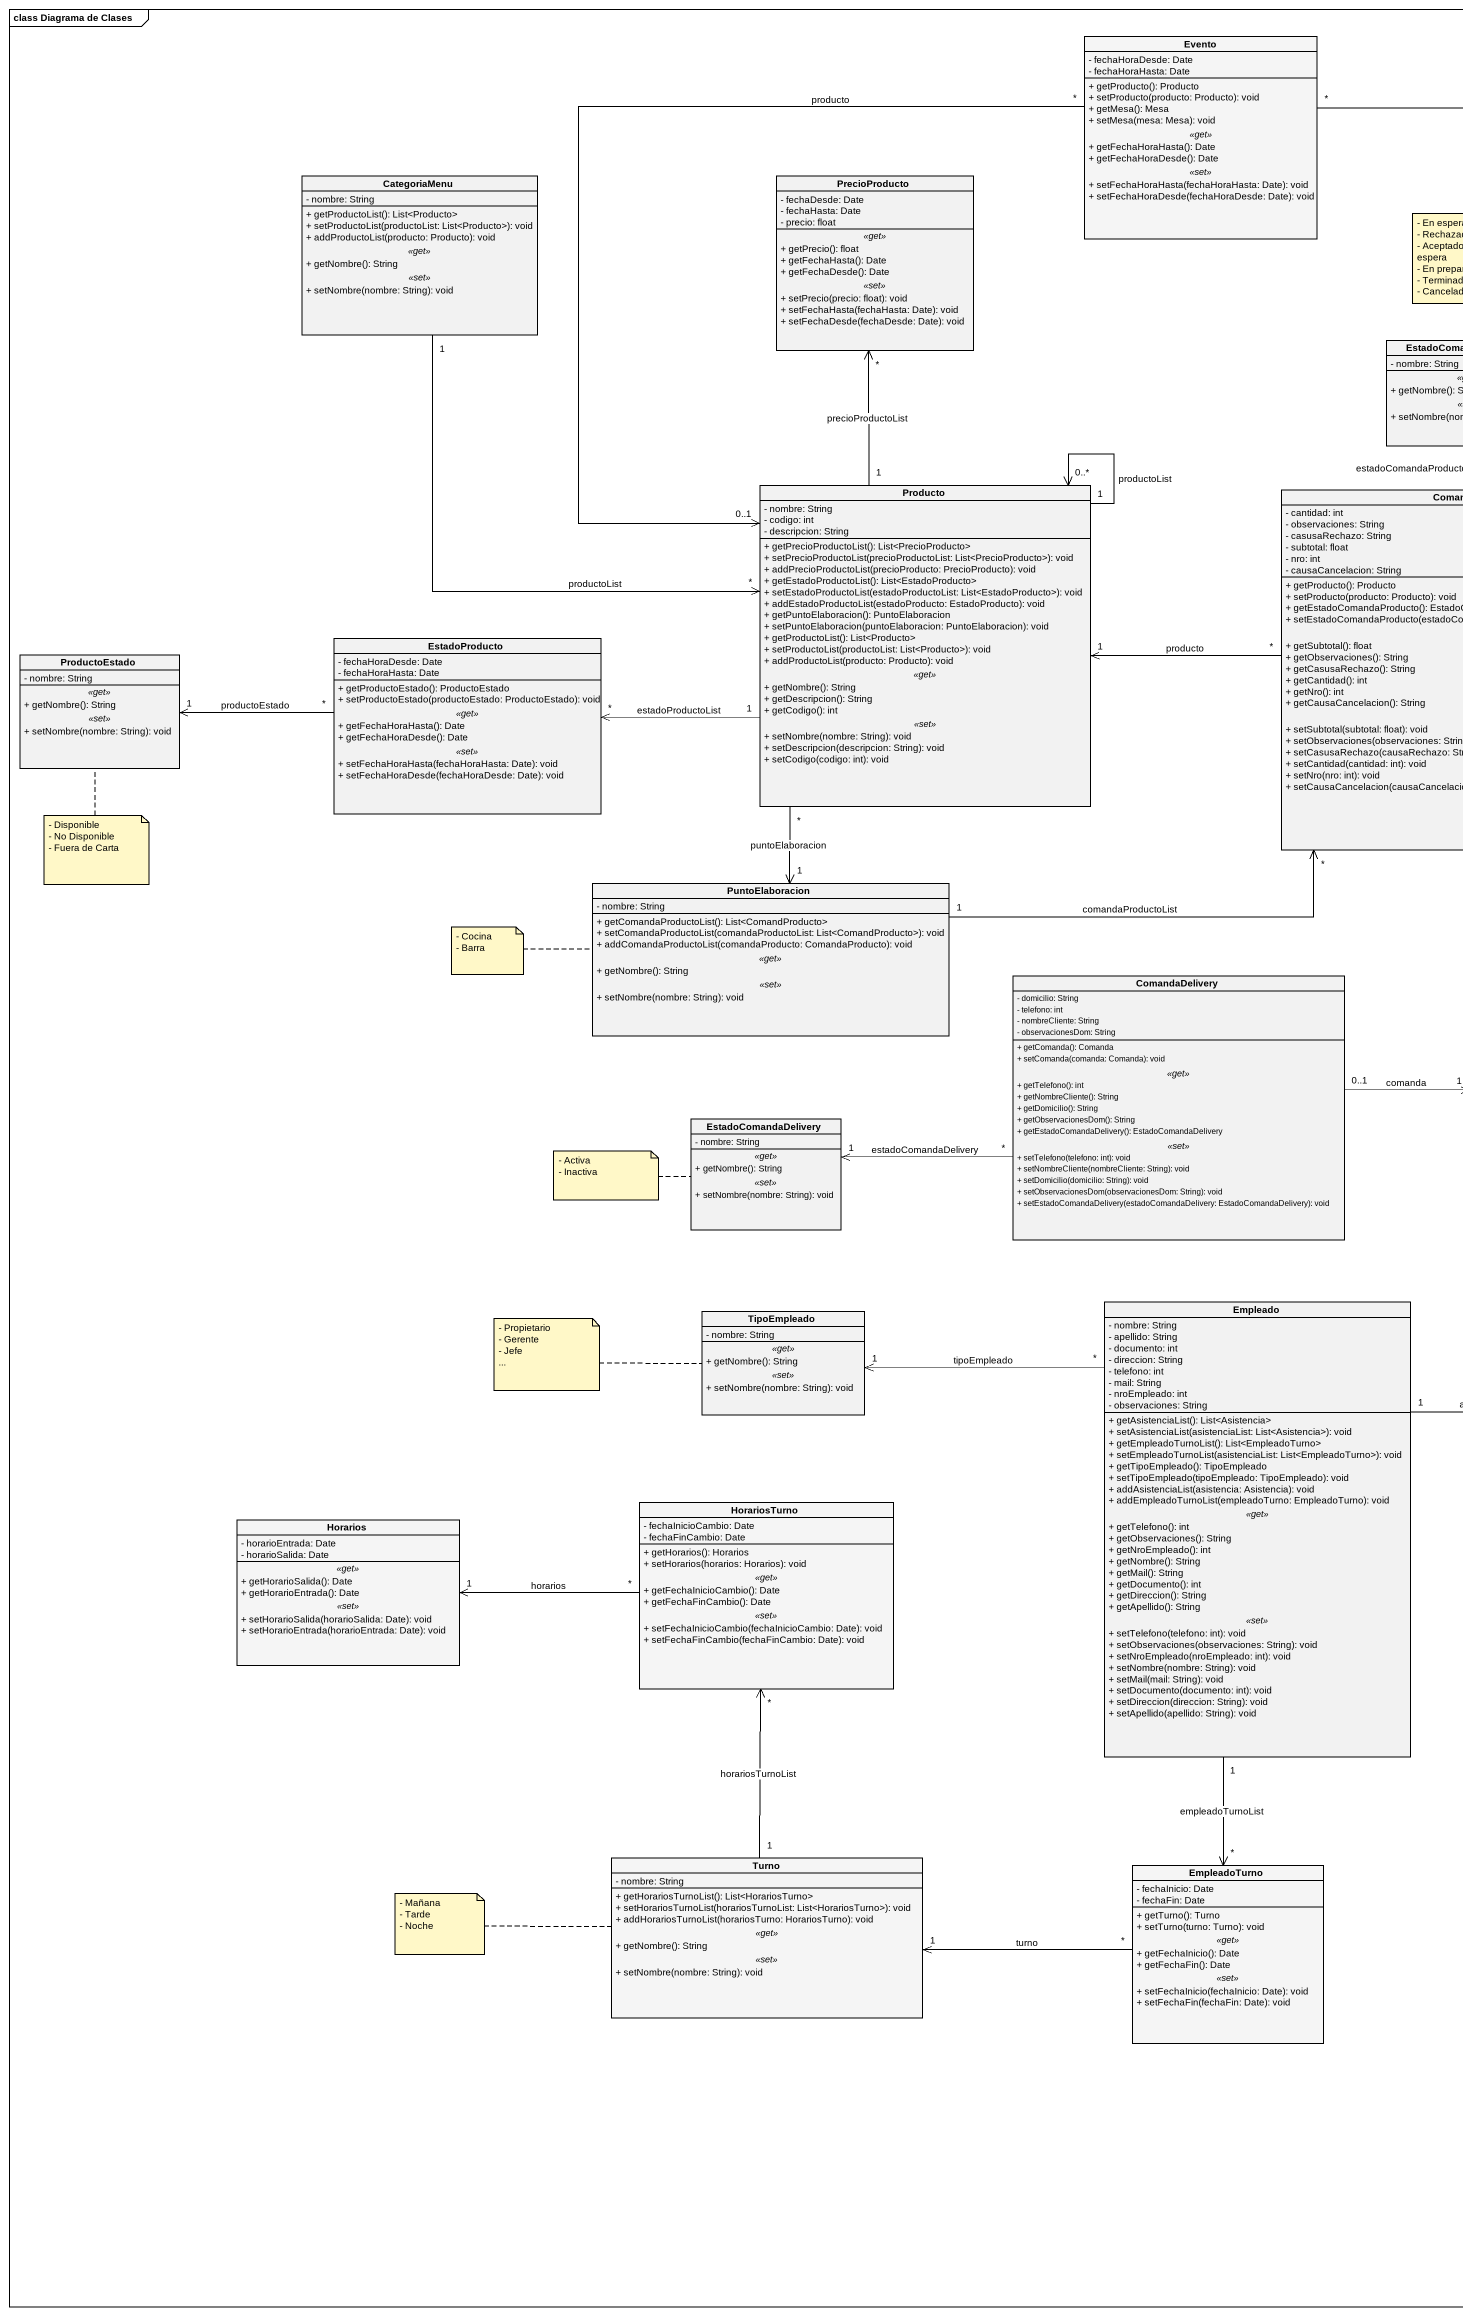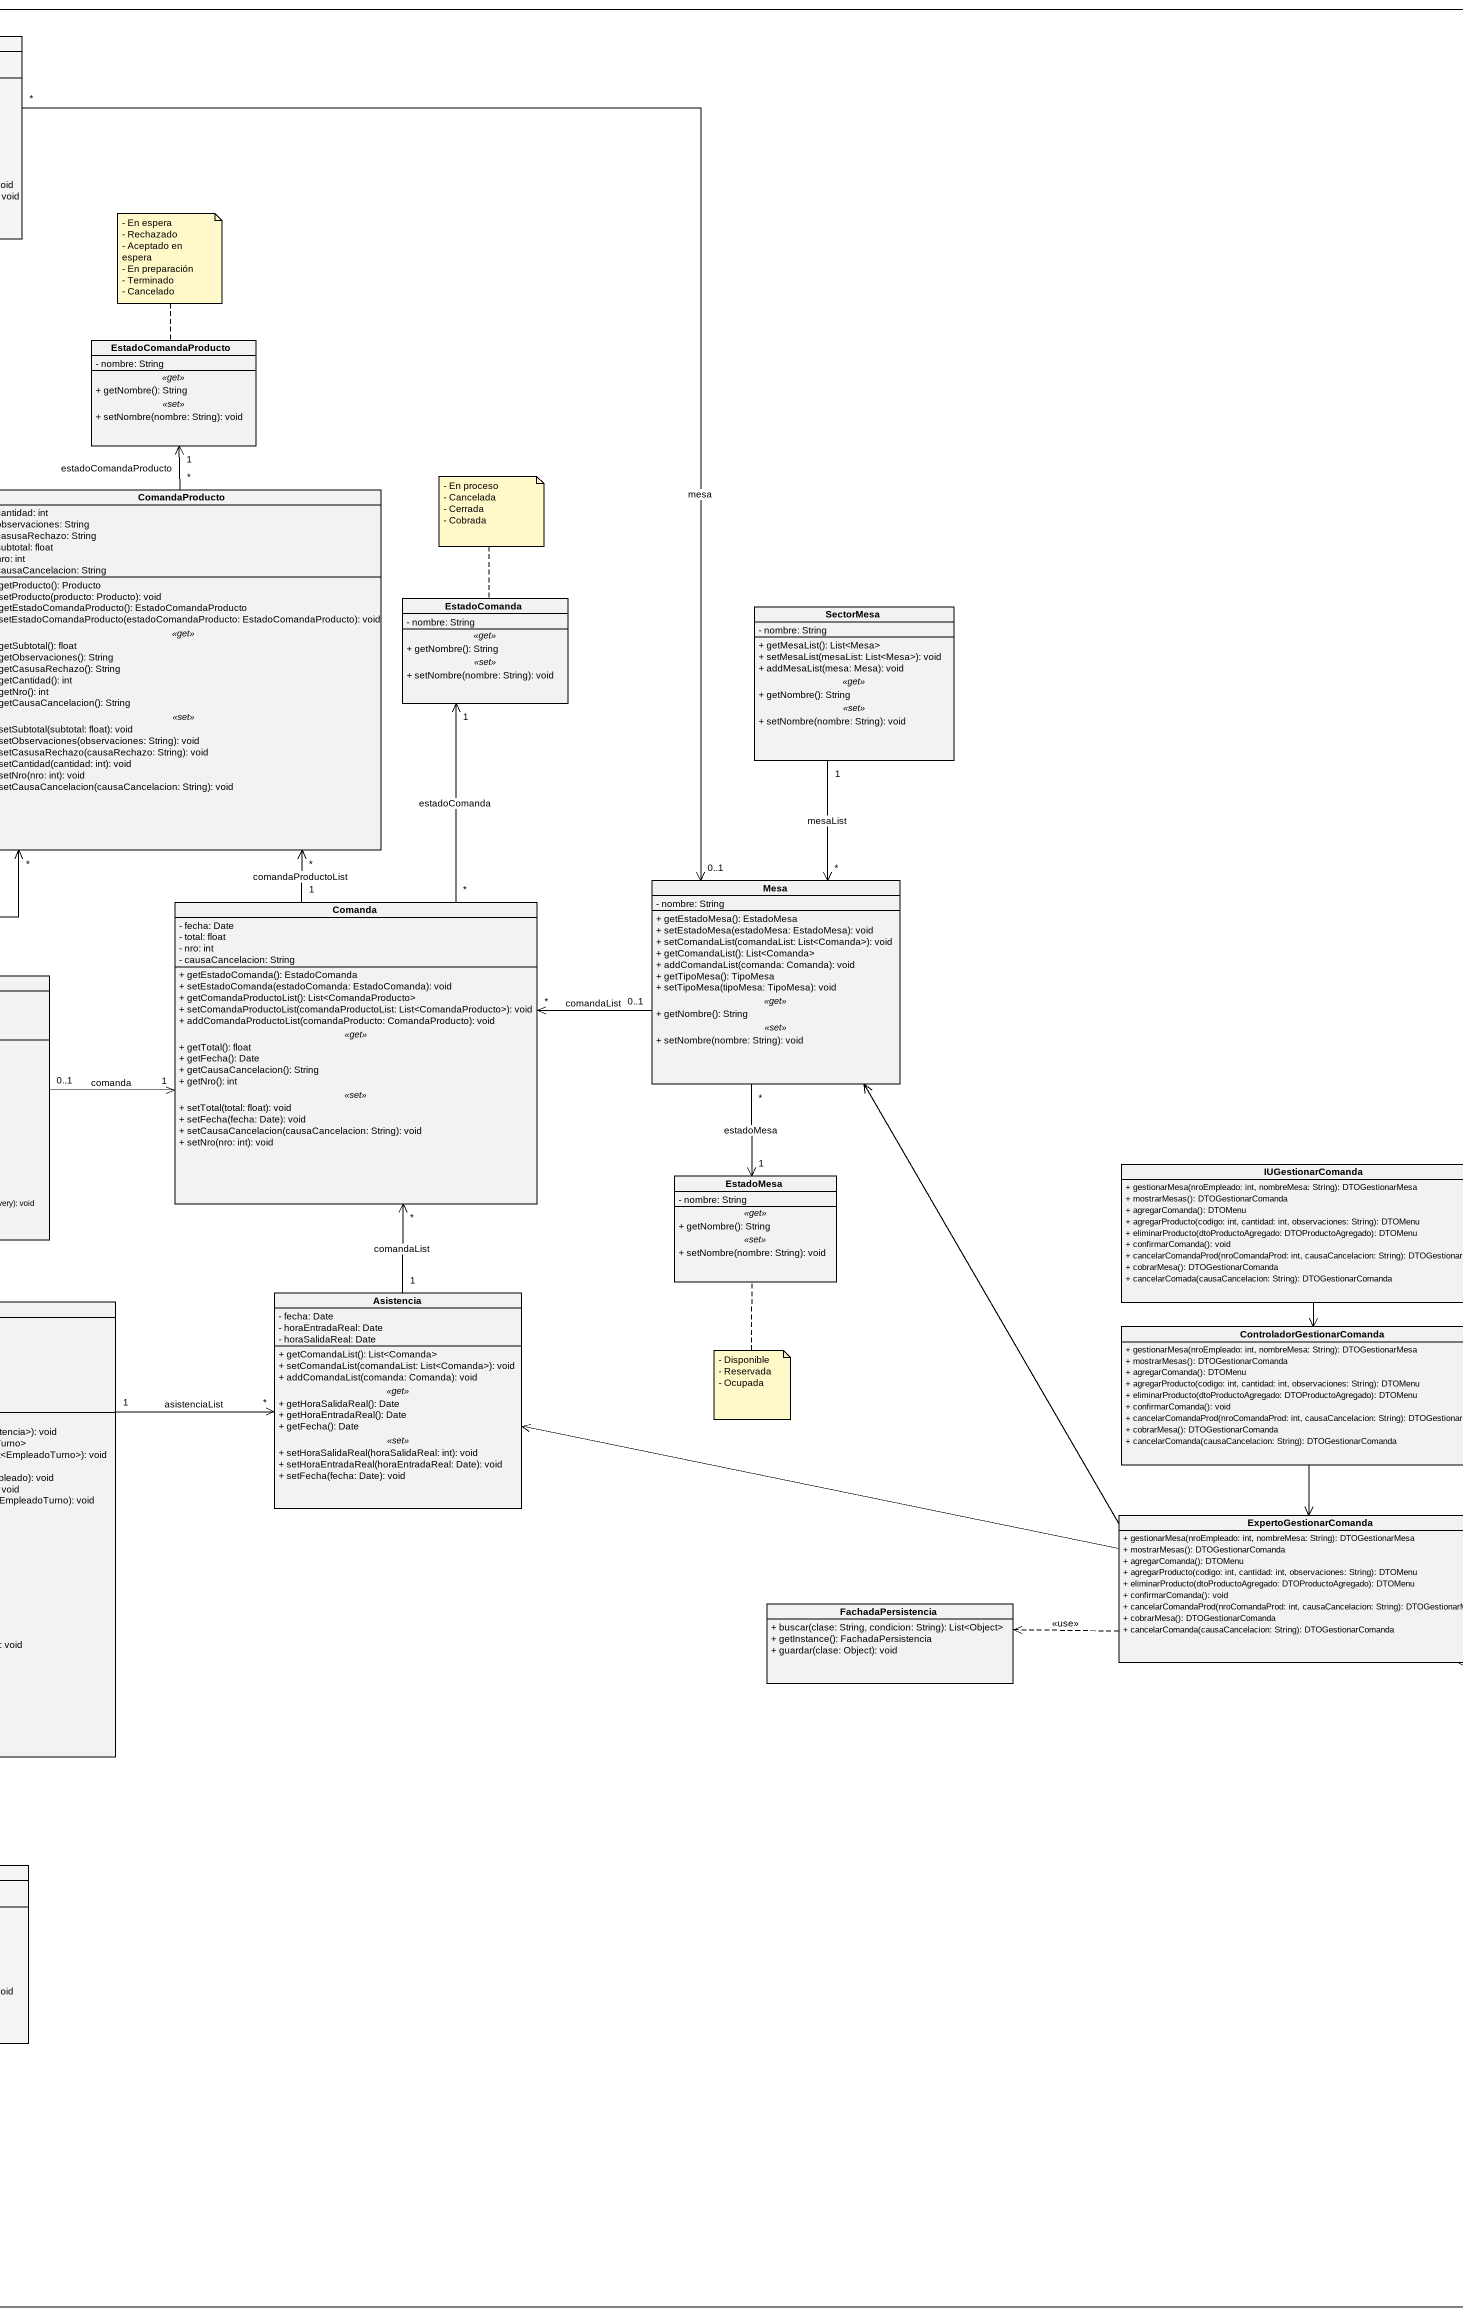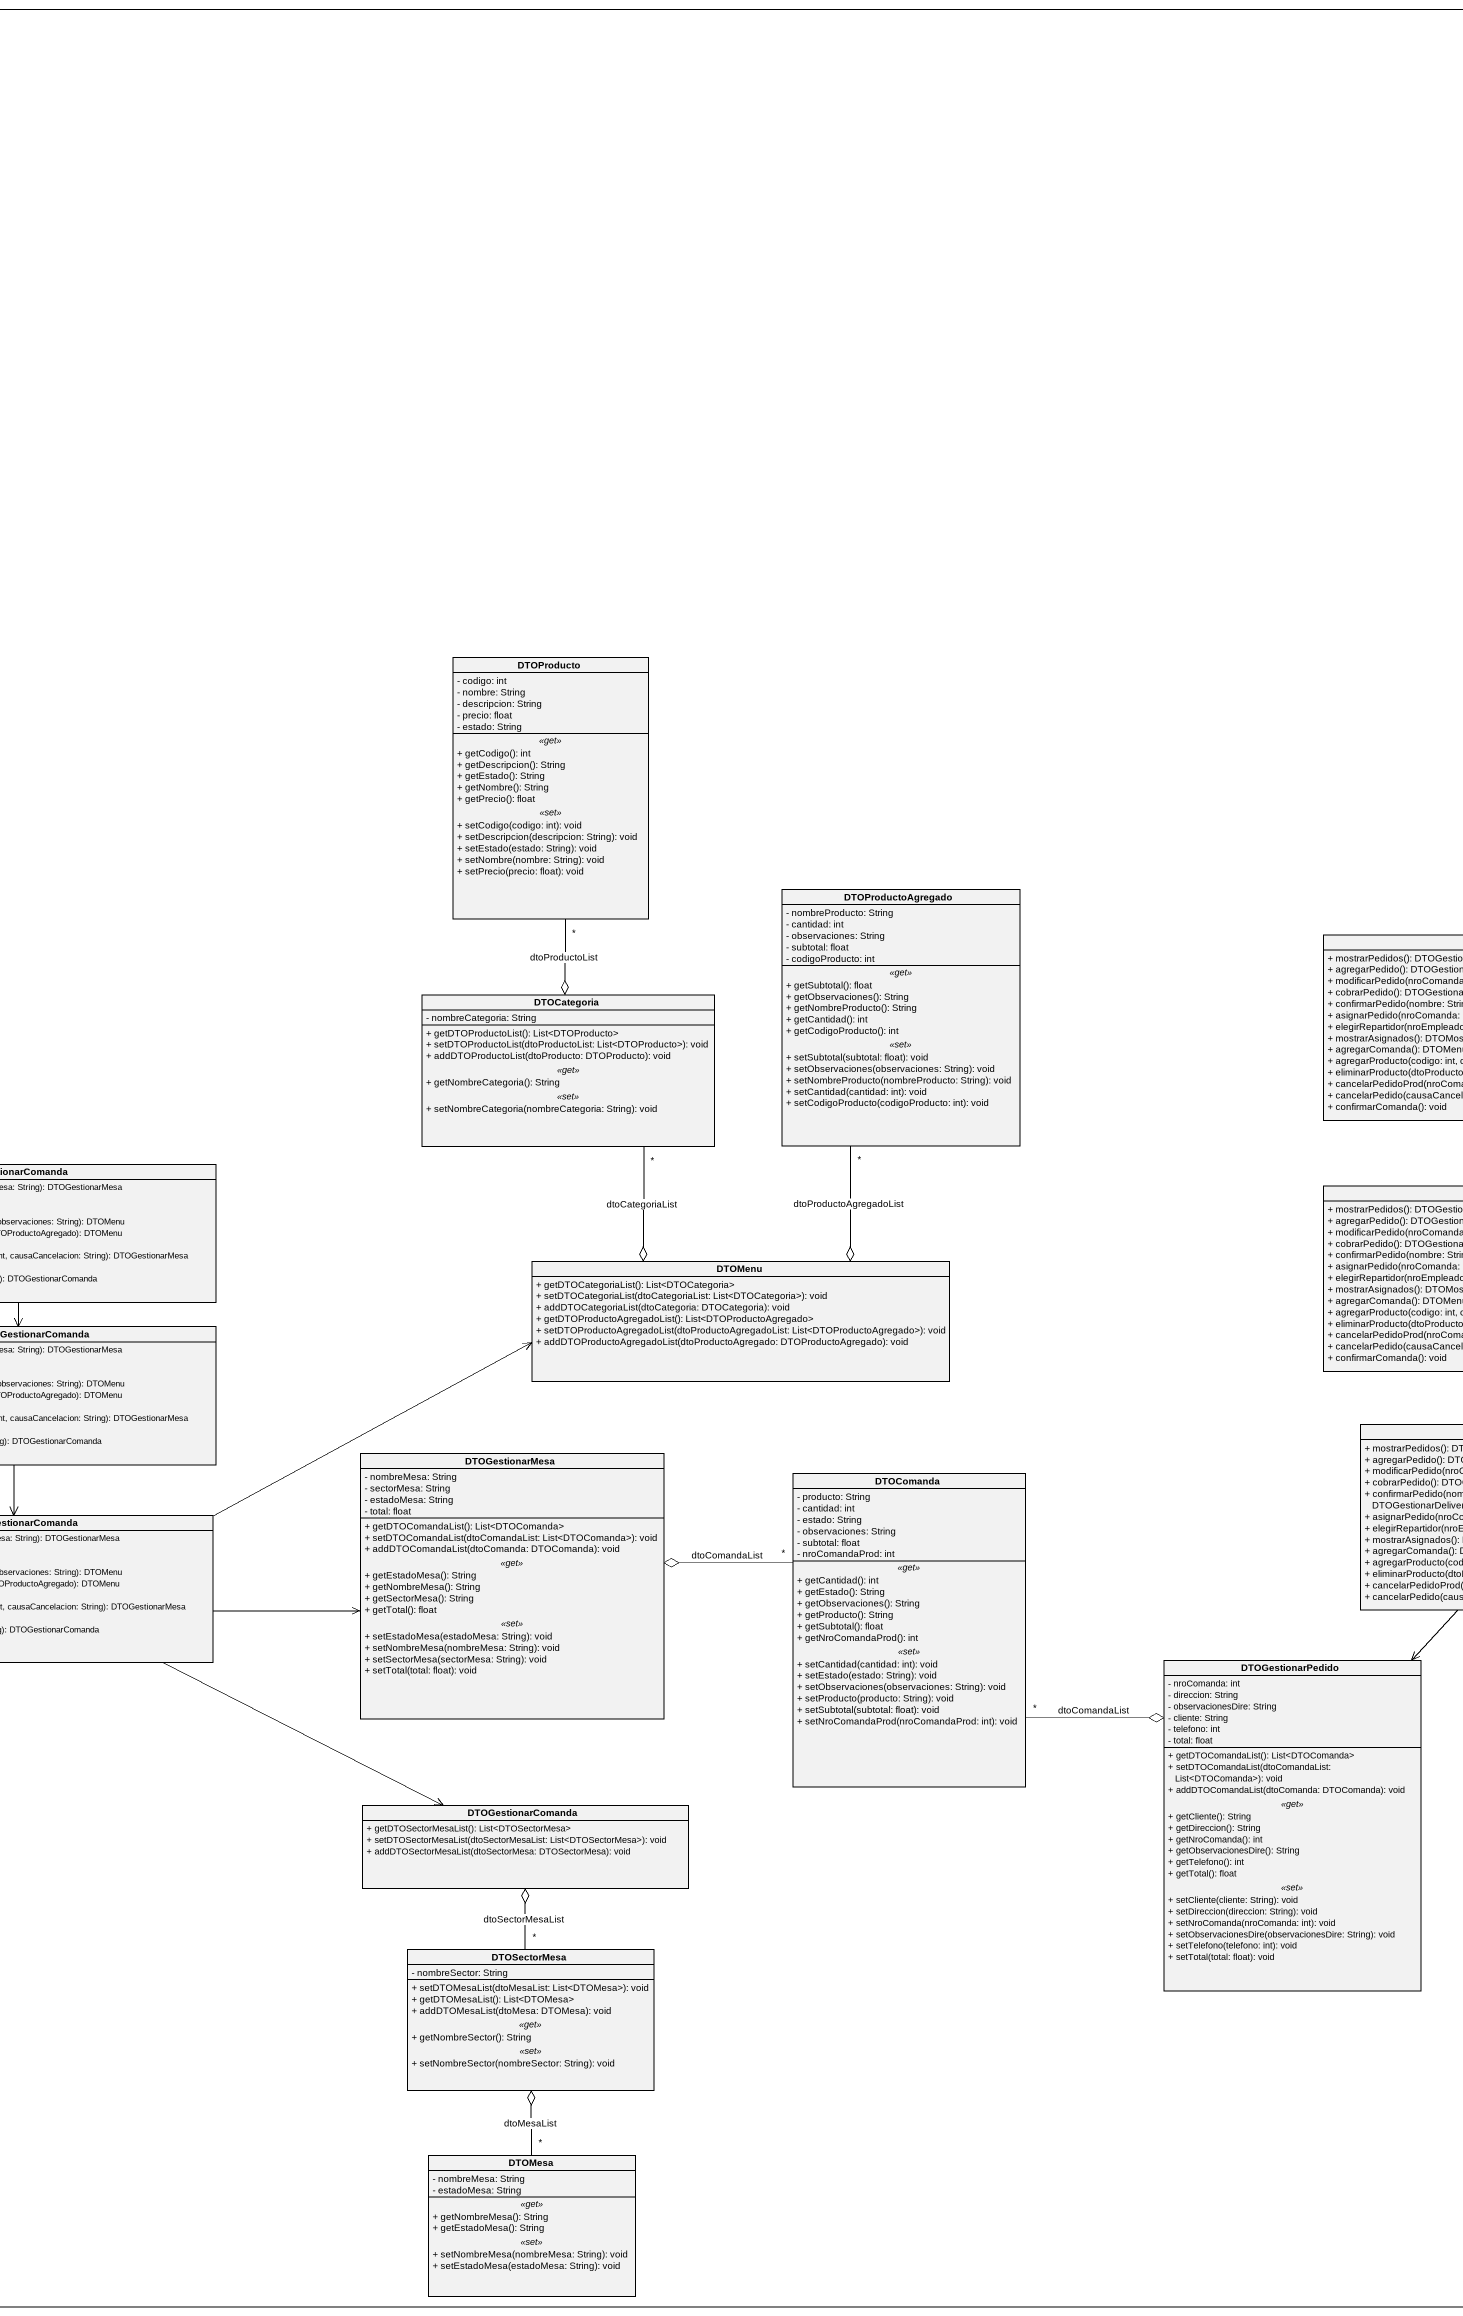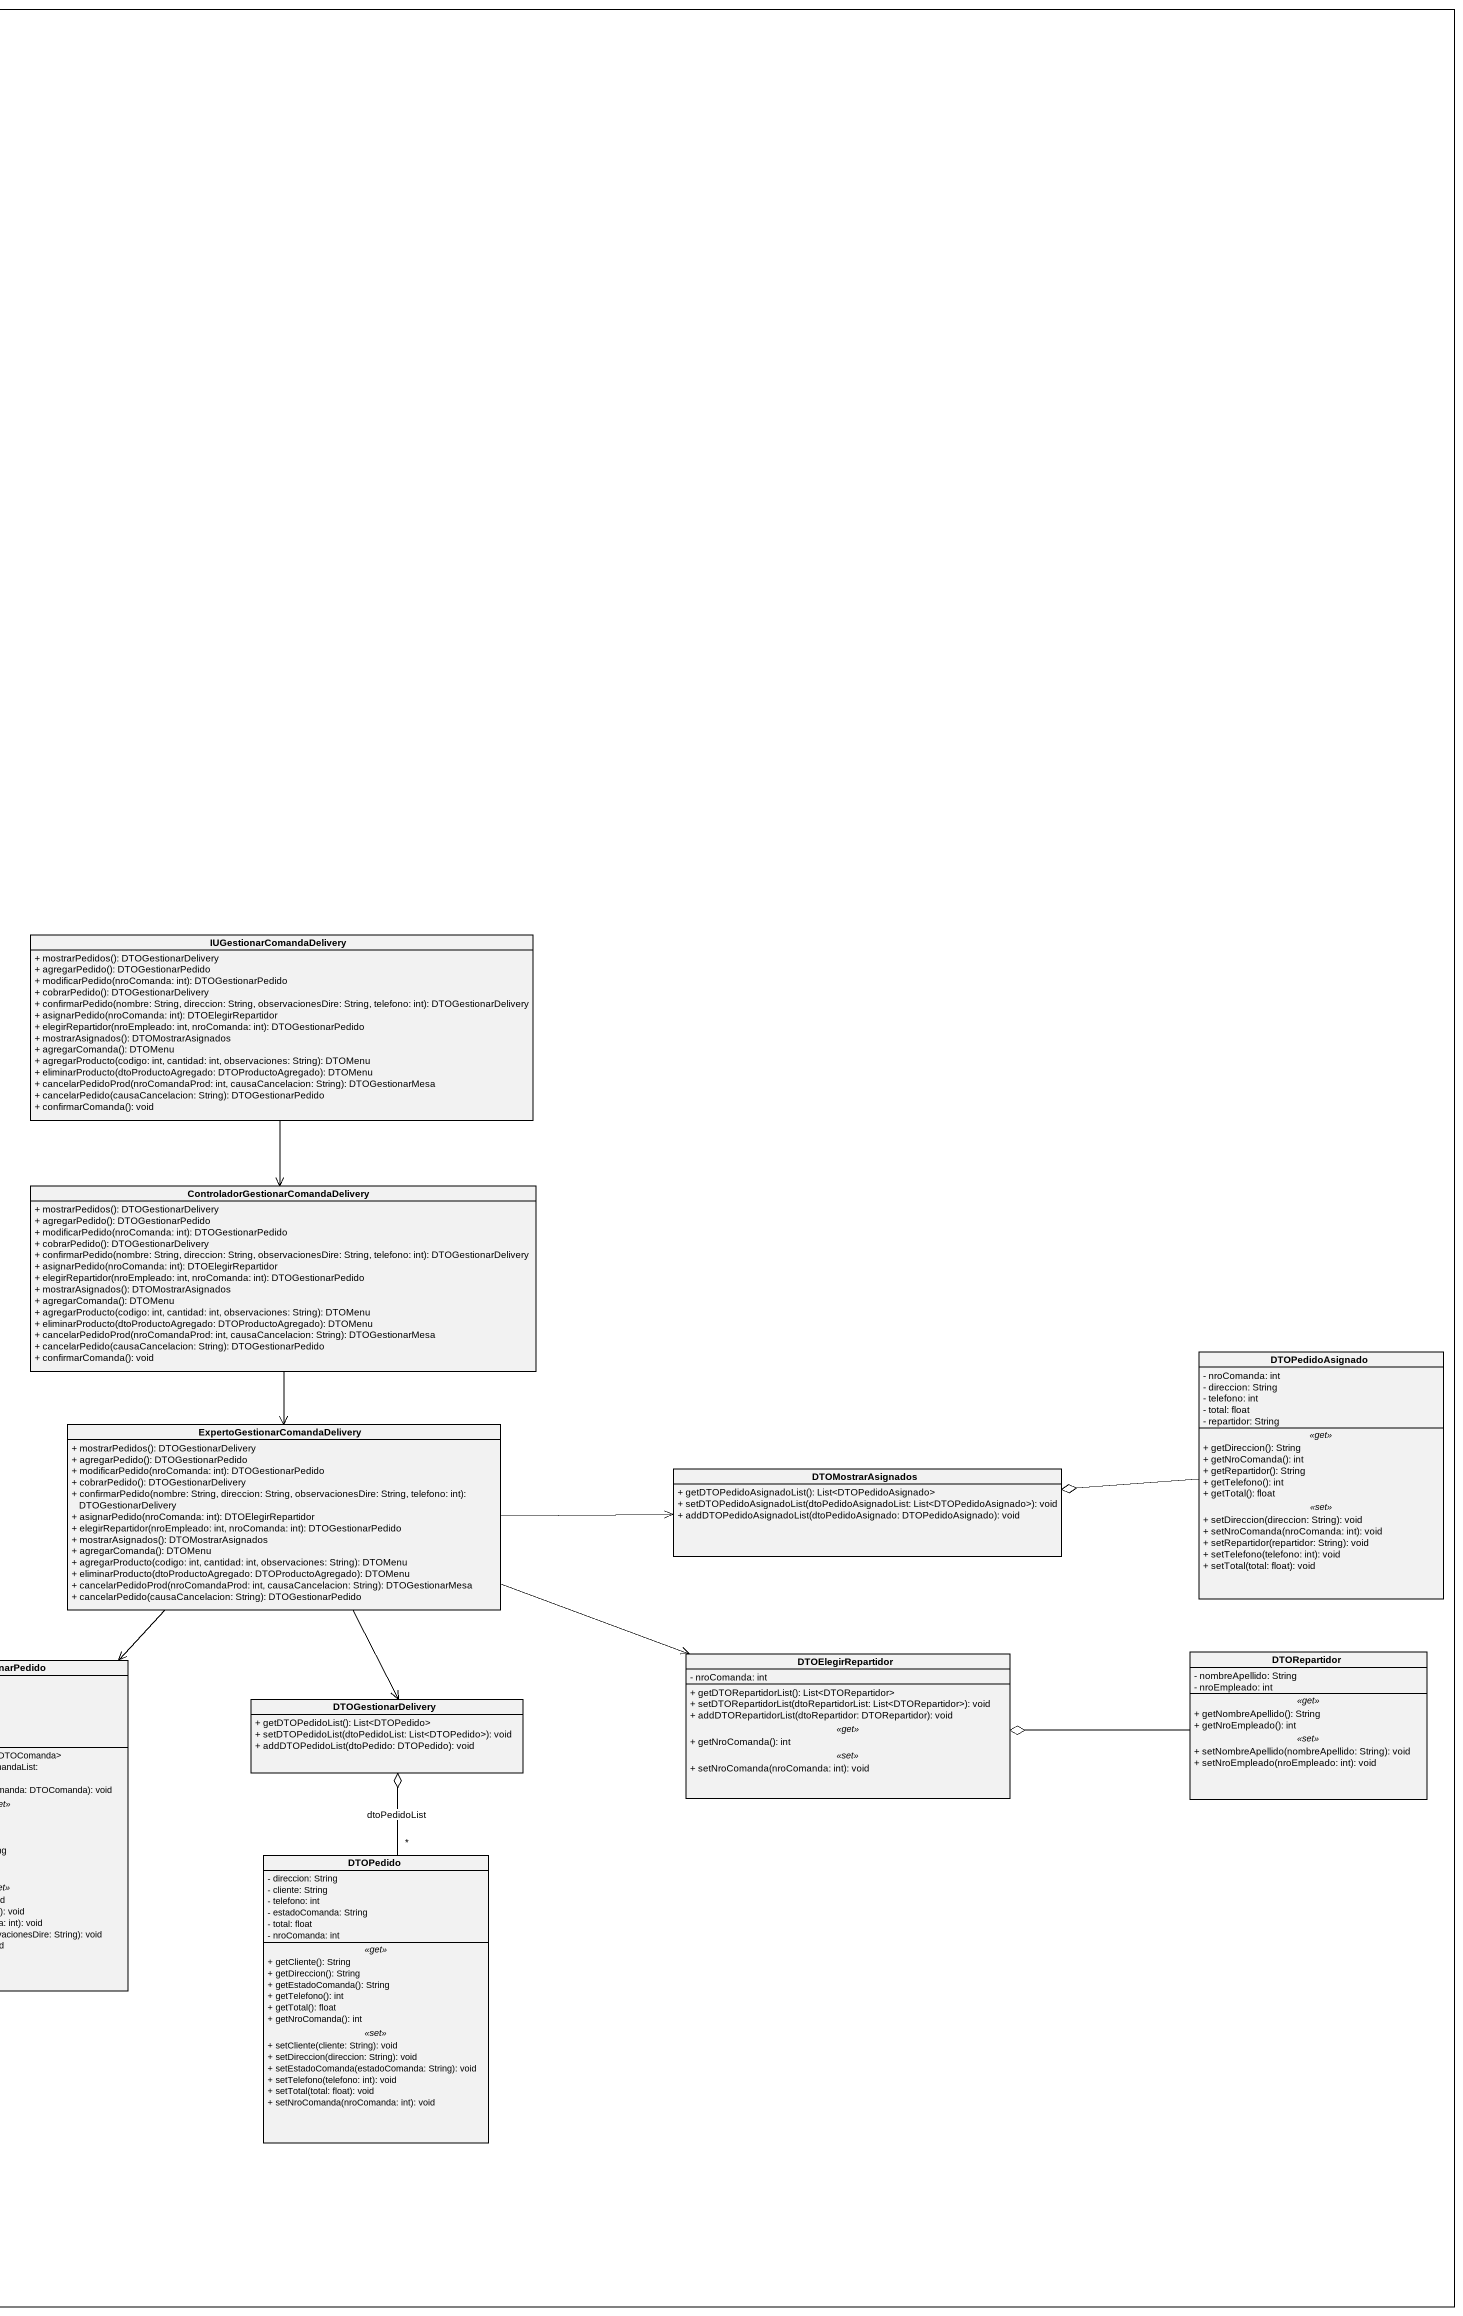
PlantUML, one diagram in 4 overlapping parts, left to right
@startuml
mainframe class Diagrama de Clases
hide circle
hide empty members
skinparam classAttributeIconSize 0
class Evento #F5F5F5 {
  - fechaHoraDesde: Date
  - fechaHoraHasta: Date
  --
  + getProducto(): Producto
  + setProducto(producto: Producto): void
  + getMesa(): Mesa
  + setMesa(mesa: Mesa): void
  .. <<get>> ..
  + getFechaHoraHasta(): Date
  + getFechaHoraDesde(): Date
  .. <<set>> ..
  + setFechaHoraHasta(fechaHoraHasta: Date): void
  + setFechaHoraDesde(fechaHoraDesde: Date): void
}
class CategoriaMenu {
  - nombre: String
  --
  + getProductoList(): List<Producto>
  + setProductoList(productoList: List<Producto>): void
  + addProductoList(producto: Producto): void
  .. <<get>> ..
  + getNombre(): String
  .. <<set>> ..
  + setNombre(nombre: String): void
}
class PrecioProducto {
  - fechaDesde: Date
  - fechaHasta: Date
  - precio: float
  .. <<get>> ..
  + getPrecio(): float
  + getFechaHasta(): Date
  + getFechaDesde(): Date
  .. <<set>> ..
  + setPrecio(precio: float): void
  + setFechaHasta(fechaHasta: Date): void
  + setFechaDesde(fechaDesde: Date): void
}
class EstadoComandaProducto {
  - nombre: String
  .. <<get>> ..
  + getNombre(): String
  .. <<set>> ..
  + setNombre(nombre: String): void
}
class Producto {
  - nombre: String
  - codigo: int
  - descripcion: String
  --
  + getPrecioProductoList(): List<PrecioProducto>
  + setPrecioProductoList(precioProductoList: List<PrecioProducto>): void
  + addPrecioProductoList(precioProducto: PrecioProducto): void
  + getEstadoProductoList(): List<EstadoProducto>
  + setEstadoProductoList(estadoProductoList: List<EstadoProducto>): void
  + addEstadoProductoList(estadoProducto: EstadoProducto): void
  + getPuntoElaboracion(): PuntoElaboracion
  + setPuntoElaboracion(puntoElaboracion: PuntoElaboracion): void
  + getProductoList(): List<Producto>
  + setProductoList(productoList: List<Producto>): void
  + addProductoList(producto: Producto): void
  .. <<get>> ..
  + getNombre(): String
  + getDescripcion(): String
  + getCodigo(): int
  .. <<set>> ..
  + setNombre(nombre: String): void
  + setDescripcion(descripcion: String): void
  + setCodigo(codigo: int): void
}
class ComandaProducto {
  - cantidad: int
  - observaciones: String
  - casusaRechazo: String
  - subtotal: float
  - nro: int
  - causaCancelacion: String
  --
  + getProducto(): Producto
  + setProducto(producto: Producto): void
  + getEstadoComandaProducto(): EstadoComandaProducto
  + setEstadoComandaProducto(estadoComandaProducto: EstadoComandaProducto): void
  .. <<get>> ..
  + getSubtotal(): float
  + getObservaciones(): String
  + getCasusaRechazo(): String
  + getCantidad(): int
  + getNro(): int
  + getCausaCancelacion(): String
  .. <<set>> ..
  + setSubtotal(subtotal: float): void
  + setObservaciones(observaciones: String): void
  + setCasusaRechazo(causaRechazo: String): void
  + setCantidad(cantidad: int): void
  + setNro(nro: int): void
  + setCausaCancelacion(causaCancelacion: String): void
}
class EstadoComanda {
  - nombre: String
  .. <<get>> ..
  + getNombre(): String
  .. <<set>> ..
  + setNombre(nombre: String): void
}
class SectorMesa {
  - nombre: String
  --
  + getMesaList(): List<Mesa>
  + setMesaList(mesaList: List<Mesa>): void
  + addMesaList(mesa: Mesa): void
  .. <<get>> ..
  + getNombre(): String
  .. <<set>> ..
  + setNombre(nombre: String): void
}
class ProductoEstado {
  - nombre: String
  .. <<get>> ..
  + getNombre(): String
  .. <<set>> ..
  + setNombre(nombre: String): void
}
class EstadoProducto {
  - fechaHoraDesde: Date
  - fechaHoraHasta: Date
  --
  + getProductoEstado(): ProductoEstado
  + setProductoEstado(productoEstado: ProductoEstado): void
  .. <<get>> ..
  + getFechaHoraHasta(): Date
  + getFechaHoraDesde(): Date
  .. <<set>> ..
  + setFechaHoraHasta(fechaHoraHasta: Date): void
  + setFechaHoraDesde(fechaHoraDesde: Date): void
}
class DTOProducto {
  - codigo: int
  - nombre: String
  - descripcion: String
  - precio: float
  - estado: String
  .. <<get>> ..
  + getCodigo(): int
  + getDescripcion(): String
  + getEstado(): String
  + getNombre(): String
  + getPrecio(): float
  .. <<set>> ..
  + setCodigo(codigo: int): void
  + setDescripcion(descripcion: String): void
  + setEstado(estado: String): void
  + setNombre(nombre: String): void
  + setPrecio(precio: float): void
}
class PuntoElaboracion {
  - nombre: String
  --
  + getComandaProductoList(): List<ComandProducto>
  + setComandaProductoList(comandaProductoList: List<ComandProducto>): void
  + addComandaProductoList(comandaProducto: ComandaProducto): void
  .. <<get>> ..
  + getNombre(): String
  .. <<set>> ..
  + setNombre(nombre: String): void
}
class Comanda {
  - fecha: Date
  - total: float
  - nro: int
  - causaCancelacion: String
  --
  + getEstadoComanda(): EstadoComanda
  + setEstadoComanda(estadoComanda: EstadoComanda): void
  + getComandaProductoList(): List<ComandaProducto>
  + setComandaProductoList(comandaProductoList: List<ComandaProducto>): void
  + addComandaProductoList(comandaProducto: ComandaProducto): void
  .. <<get>> ..
  + getTotal(): float
  + getFecha(): Date
  + getCausaCancelacion(): String
  + getNro(): int
  .. <<set>> ..
  + setTotal(total: float): void
  + setFecha(fecha: Date): void
  + setCausaCancelacion(causaCancelacion: String): void
  + setNro(nro: int): void
}
class Mesa {
  - nombre: String
  --
  + getEstadoMesa(): EstadoMesa
  + setEstadoMesa(estadoMesa: EstadoMesa): void
  + setComandaList(comandaList: List<Comanda>): void
  + getComandaList(): List<Comanda>
  + addComandaList(comanda: Comanda): void
  + getTipoMesa(): TipoMesa
  + setTipoMesa(tipoMesa: TipoMesa): void
  .. <<get>> ..
  + getNombre(): String
  .. <<set>> ..
  + setNombre(nombre: String): void
}
class DTOProductoAgregado {
  - nombreProducto: String
  - cantidad: int
  - observaciones: String
  - subtotal: float
  - codigoProducto: int
  .. <<get>> ..
  + getSubtotal(): float
  + getObservaciones(): String
  + getNombreProducto(): String
  + getCantidad(): int
  + getCodigoProducto(): int
  .. <<set>> ..
  + setSubtotal(subtotal: float): void
  + setObservaciones(observaciones: String): void
  + setNombreProducto(nombreProducto: String): void
  + setCantidad(cantidad: int): void
  + setCodigoProducto(codigoProducto: int): void
}
class IUGestionarComandaDelivery {
  + mostrarPedidos(): DTOGestionarDelivery
  + agregarPedido(): DTOGestionarPedido
  + modificarPedido(nroComanda: int): DTOGestionarPedido
  + cobrarPedido(): DTOGestionarDelivery
  + confirmarPedido(nombre: String, direccion: String, observacionesDire: String, telefono: int): DTOGestionarDelivery
  + asignarPedido(nroComanda: int): DTOElegirRepartidor
  + elegirRepartidor(nroEmpleado: int, nroComanda: int): DTOGestionarPedido
  + mostrarAsignados(): DTOMostrarAsignados
  + agregarComanda(): DTOMenu
  + agregarProducto(codigo: int, cantidad: int, observaciones: String): DTOMenu
  + eliminarProducto(dtoProductoAgregado: DTOProductoAgregado): DTOMenu
  + cancelarPedidoProd(nroComandaProd: int, causaCancelacion: String): DTOGestionarMesa
  + cancelarPedido(causaCancelacion: String): DTOGestionarPedido
  + confirmarComanda(): void
}
class ComandaDelivery {
  - domicilio: String
  - telefono: int
  - nombreCliente: String
  - observacionesDom: String
  --
  + getComanda(): Comanda
  + setComanda(comanda: Comanda): void
  .. <<get>> ..
  + getTelefono(): int
  + getNombreCliente(): String
  + getDomicilio(): String
  + getObservacionesDom(): String
  + getEstadoComandaDelivery(): EstadoComandaDelivery
  .. <<set>> ..
  + setTelefono(telefono: int): void
  + setNombreCliente(nombreCliente: String): void
  + setDomicilio(domicilio: String): void
  + setObservacionesDom(observacionesDom: String): void
  + setEstadoComandaDelivery(estadoComandaDelivery: EstadoComandaDelivery): void
}
class DTOCategoria {
  - nombreCategoria: String
  --
  + getDTOProductoList(): List<DTOProducto>
  + setDTOProductoList(dtoProductoList: List<DTOProducto>): void
  + addDTOProductoList(dtoProducto: DTOProducto): void
  .. <<get>> ..
  + getNombreCategoria(): String
  .. <<set>> ..
  + setNombreCategoria(nombreCategoria: String): void
}
class EstadoComandaDelivery {
  - nombre: String
  .. <<get>> ..
  + getNombre(): String
  .. <<set>> ..
  + setNombre(nombre: String): void
}
class EstadoMesa {
  - nombre: String
  .. <<get>> ..
  + getNombre(): String
  .. <<set>> ..
  + setNombre(nombre: String): void
}
class IUGestionarComanda {
  + gestionarMesa(nroEmpleado: int, nombreMesa: String): DTOGestionarMesa
  + mostrarMesas(): DTOGestionarComanda
  + agregarComanda(): DTOMenu
  + agregarProducto(codigo: int, cantidad: int, observaciones: String): DTOMenu
  + eliminarProducto(dtoProductoAgregado: DTOProductoAgregado): DTOMenu
  + confirmarComanda(): void
  + cancelarComandaProd(nroComandaProd: int, causaCancelacion: String): DTOGestionarMesa
  + cobrarMesa(): DTOGestionarComanda
  + cancelarComada(causaCancelacion: String): DTOGestionarComanda
}
class "ControladorGestionarComandaDelivery" as ControladorGestionarComandaD {
  + mostrarPedidos(): DTOGestionarDelivery
  + agregarPedido(): DTOGestionarPedido
  + modificarPedido(nroComanda: int): DTOGestionarPedido
  + cobrarPedido(): DTOGestionarDelivery
  + confirmarPedido(nombre: String, direccion: String, observacionesDire: String, telefono: int): DTOGestionarDelivery
  + asignarPedido(nroComanda: int): DTOElegirRepartidor
  + elegirRepartidor(nroEmpleado: int, nroComanda: int): DTOGestionarPedido
  + mostrarAsignados(): DTOMostrarAsignados
  + agregarComanda(): DTOMenu
  + agregarProducto(codigo: int, cantidad: int, observaciones: String): DTOMenu
  + eliminarProducto(dtoProductoAgregado: DTOProductoAgregado): DTOMenu
  + cancelarPedidoProd(nroComandaProd: int, causaCancelacion: String): DTOGestionarMesa
  + cancelarPedido(causaCancelacion: String): DTOGestionarPedido
  + confirmarComanda(): void
}
class DTOMenu {
  + getDTOCategoriaList(): List<DTOCategoria>
  + setDTOCategoriaList(dtoCategoriaList: List<DTOCategoria>): void
  + addDTOCategoriaList(dtoCategoria: DTOCategoria): void
  + getDTOProductoAgregadoList(): List<DTOProductoAgregado>
  + setDTOProductoAgregadoList(dtoProductoAgregadoList: List<DTOProductoAgregado>): void
  + addDTOProductoAgregadoList(dtoProductoAgregado: DTOProductoAgregado): void
}
class TipoEmpleado {
  - nombre: String
  .. <<get>> ..
  + getNombre(): String
  .. <<set>> ..
  + setNombre(nombre: String): void
}
class Empleado {
  - nombre: String
  - apellido: String
  - documento: int
  - direccion: String
  - telefono: int
  - mail: String
  - nroEmpleado: int
  - observaciones: String
  --
  + getAsistenciaList(): List<Asistencia>
  + setAsistenciaList(asistenciaList: List<Asistencia>): void
  + getEmpleadoTurnoList(): List<EmpleadoTurno>
  + setEmpleadoTurnoList(asistenciaList: List<EmpleadoTurno>): void
  + getTipoEmpleado(): TipoEmpleado
  + setTipoEmpleado(tipoEmpleado: TipoEmpleado): void
  + addAsistenciaList(asistencia: Asistencia): void
  + addEmpleadoTurnoList(empleadoTurno: EmpleadoTurno): void
  .. <<get>> ..
  + getTelefono(): int
  + getObservaciones(): String
  + getNroEmpleado(): int
  + getNombre(): String
  + getMail(): String
  + getDocumento(): int
  + getDireccion(): String
  + getApellido(): String
  .. <<set>> ..
  + setTelefono(telefono: int): void
  + setObservaciones(observaciones: String): void
  + setNroEmpleado(nroEmpleado: int): void
  + setNombre(nombre: String): void
  + setMail(mail: String): void
  + setDocumento(documento: int): void
  + setDireccion(direccion: String): void
  + setApellido(apellido: String): void
}
class Asistencia {
  - fecha: Date
  - horaEntradaReal: Date
  - horaSalidaReal: Date
  --
  + getComandaList(): List<Comanda>
  + setComandaList(comandaList: List<Comanda>): void
  + addComandaList(comanda: Comanda): void
  .. <<get>> ..
  + getHoraSalidaReal(): Date
  + getHoraEntradaReal(): Date
  + getFecha(): Date
  .. <<set>> ..
  + setHoraSalidaReal(horaSalidaReal: int): void
  + setHoraEntradaReal(horaEntradaReal: Date): void
  + setFecha(fecha: Date): void
}
class ControladorGestionarComanda {
  + gestionarMesa(nroEmpleado: int, nombreMesa: String): DTOGestionarMesa
  + mostrarMesas(): DTOGestionarComanda
  + agregarComanda(): DTOMenu
  + agregarProducto(codigo: int, cantidad: int, observaciones: String): DTOMenu
  + eliminarProducto(dtoProductoAgregado: DTOProductoAgregado): DTOMenu
  + confirmarComanda(): void
  + cancelarComandaProd(nroComandaProd: int, causaCancelacion: String): DTOGestionarMesa
  + cobrarMesa(): DTOGestionarComanda
  + cancelarComanda(causaCancelacion: String): DTOGestionarComanda
}
class DTOPedidoAsignado {
  - nroComanda: int
  - direccion: String
  - telefono: int
  - total: float
  - repartidor: String
  .. <<get>> ..
  + getDireccion(): String
  + getNroComanda(): int
  + getRepartidor(): String
  + getTelefono(): int
  + getTotal(): float
  .. <<set>> ..
  + setDireccion(direccion: String): void
  + setNroComanda(nroComanda: int): void
  + setRepartidor(repartidor: String): void
  + setTelefono(telefono: int): void
  + setTotal(total: float): void
}
class "ExpertoGestionarComandaDelivery" as ExpertoGestionarComandaDeliv {
  + mostrarPedidos(): DTOGestionarDelivery
  + agregarPedido(): DTOGestionarPedido
  + modificarPedido(nroComanda: int): DTOGestionarPedido
  + cobrarPedido(): DTOGestionarDelivery
  + confirmarPedido(nombre: String, direccion: String, observacionesDire: String, telefono: int): DTOGestionarDelivery
  + asignarPedido(nroComanda: int): DTOElegirRepartidor
  + elegirRepartidor(nroEmpleado: int, nroComanda: int): DTOGestionarPedido
  + mostrarAsignados(): DTOMostrarAsignados
  + agregarComanda(): DTOMenu
  + agregarProducto(codigo: int, cantidad: int, observaciones: String): DTOMenu
  + eliminarProducto(dtoProductoAgregado: DTOProductoAgregado): DTOMenu
  + cancelarPedidoProd(nroComandaProd: int, causaCancelacion: String): DTOGestionarMesa
  + cancelarPedido(causaCancelacion: String): DTOGestionarPedido
}
class DTOGestionarMesa {
  - nombreMesa: String
  - sectorMesa: String
  - estadoMesa: String
  - total: float
  --
  + getDTOComandaList(): List<DTOComanda>
  + setDTOComandaList(dtoComandaList: List<DTOComanda>): void
  + addDTOComandaList(dtoComanda: DTOComanda): void
  .. <<get>> ..
  + getEstadoMesa(): String
  + getNombreMesa(): String
  + getSectorMesa(): String
  + getTotal(): float
  .. <<set>> ..
  + setEstadoMesa(estadoMesa: String): void
  + setNombreMesa(nombreMesa: String): void
  + setSectorMesa(sectorMesa: String): void
  + setTotal(total: float): void
}
class DTOComanda {
  - producto: String
  - cantidad: int
  - estado: String
  - observaciones: String
  - subtotal: float
  - nroComandaProd: int
  .. <<get>> ..
  + getCantidad(): int
  + getEstado(): String
  + getObservaciones(): String
  + getProducto(): String
  + getSubtotal(): float
  + getNroComandaProd(): int
  .. <<set>> ..
  + setCantidad(cantidad: int): void
  + setEstado(estado: String): void
  + setObservaciones(observaciones: String): void
  + setProducto(producto: String): void
  + setSubtotal(subtotal: float): void
  + setNroComandaProd(nroComandaProd: int): void
}
class DTOMostrarAsignados {
  + getDTOPedidoAsignadoList(): List<DTOPedidoAsignado>
  + setDTOPedidoAsignadoList(dtoPedidoAsignadoList: List<DTOPedidoAsignado>): void
  + addDTOPedidoAsignadoList(dtoPedidoAsignado: DTOPedidoAsignado): void
}
class Horarios #F5F5F5 {
  - horarioEntrada: Date
  - horarioSalida: Date
  .. <<get>> ..
  + getHorarioSalida(): Date
  + getHorarioEntrada(): Date
  .. <<set>> ..
  + setHorarioSalida(horarioSalida: Date): void
  + setHorarioEntrada(horarioEntrada: Date): void
}
class HorariosTurno #F5F5F5 {
  - fechaInicioCambio: Date
  - fechaFinCambio: Date
  --
  + getHorarios(): Horarios
  + setHorarios(horarios: Horarios): void
  .. <<get>> ..
  + getFechaInicioCambio(): Date
  + getFechaFinCambio(): Date
  .. <<set>> ..
  + setFechaInicioCambio(fechaInicioCambio: Date): void
  + setFechaFinCambio(fechaFinCambio: Date): void
}
class ExpertoGestionarComanda {
  + gestionarMesa(nroEmpleado: int, nombreMesa: String): DTOGestionarMesa
  + mostrarMesas(): DTOGestionarComanda
  + agregarComanda(): DTOMenu
  + agregarProducto(codigo: int, cantidad: int, observaciones: String): DTOMenu
  + eliminarProducto(dtoProductoAgregado: DTOProductoAgregado): DTOMenu
  + confirmarComanda(): void
  + cancelarComandaProd(nroComandaProd: int, causaCancelacion: String): DTOGestionarMesa
  + cobrarMesa(): DTOGestionarComanda
  + cancelarComanda(causaCancelacion: String): DTOGestionarComanda
}
class FachadaPersistencia {
  + buscar(clase: String, condicion: String): List<Object>
  + getInstance(): FachadaPersistencia
  + guardar(clase: Object): void
}
class DTOGestionarPedido {
  - nroComanda: int
  - direccion: String
  - observacionesDire: String
  - cliente: String
  - telefono: int
  - total: float
  --
  + getDTOComandaList(): List<DTOComanda>
  + setDTOComandaList(dtoComandaList: List<DTOComanda>): void
  + addDTOComandaList(dtoComanda: DTOComanda): void
  .. <<get>> ..
  + getCliente(): String
  + getDireccion(): String
  + getNroComanda(): int
  + getObservacionesDire(): String
  + getTelefono(): int
  + getTotal(): float
  .. <<set>> ..
  + setCliente(cliente: String): void
  + setDireccion(direccion: String): void
  + setNroComanda(nroComanda: int): void
  + setObservacionesDire(observacionesDire: String): void
  + setTelefono(telefono: int): void
  + setTotal(total: float): void
}
class DTOElegirRepartidor {
  - nroComanda: int
  --
  + getDTORepartidorList(): List<DTORepartidor>
  + setDTORepartidorList(dtoRepartidorList: List<DTORepartidor>): void
  + addDTORepartidorList(dtoRepartidor: DTORepartidor): void
  .. <<get>> ..
  + getNroComanda(): int
  .. <<set>> ..
  + setNroComanda(nroComanda: int): void
}
class DTORepartidor {
  - nombreApellido: String
  - nroEmpleado: int
  .. <<get>> ..
  + getNombreApellido(): String
  + getNroEmpleado(): int
  .. <<set>> ..
  + setNombreApellido(nombreApellido: String): void
  + setNroEmpleado(nroEmpleado: int): void
}
class DTOGestionarDelivery {
  + getDTOPedidoList(): List<DTOPedido>
  + setDTOPedidoList(dtoPedidoList: List<DTOPedido>): void
  + addDTOPedidoList(dtoPedido: DTOPedido): void
}
class DTOGestionarComanda {
  + getDTOSectorMesaList(): List<DTOSectorMesa>
  + setDTOSectorMesaList(dtoSectorMesaList: List<DTOSectorMesa>): void
  + addDTOSectorMesaList(dtoSectorMesa: DTOSectorMesa): void
}
class DTOPedido {
  - direccion: String
  - cliente: String
  - telefono: int
  - estadoComanda: String
  - total: float
  - nroComanda: int
  .. <<get>> ..
  + getCliente(): String
  + getDireccion(): String
  + getEstadoComanda(): String
  + getTelefono(): int
  + getTotal(): float
  + getNroComanda(): int
  .. <<set>> ..
  + setCliente(cliente: String): void
  + setDireccion(direccion: String): void
  + setEstadoComanda(estadoComanda: String): void
  + setTelefono(telefono: int): void
  + setTotal(total: float): void
  + setNroComanda(nroComanda: int): void
}
class Turno #F5F5F5 {
  - nombre: String
  --
  + getHorariosTurnoList(): List<HorariosTurno>
  + setHorariosTurnoList(horariosTurnoList: List<HorariosTurno>): void
  + addHorariosTurnoList(horariosTurno: HorariosTurno): void
  .. <<get>> ..
  + getNombre(): String
  .. <<set>> ..
  + setNombre(nombre: String): void
}
class EmpleadoTurno #F5F5F5 {
  - fechaInicio: Date
  - fechaFin: Date
  --
  + getTurno(): Turno
  + setTurno(turno: Turno): void
  .. <<get>> ..
  + getFechaInicio(): Date
  + getFechaFin(): Date
  .. <<set>> ..
  + setFechaInicio(fechaInicio: Date): void
  + setFechaFin(fechaFin: Date): void
}
class DTOSectorMesa {
  - nombreSector: String
  --
  + setDTOMesaList(dtoMesaList: List<DTOMesa>): void
  + getDTOMesaList(): List<DTOMesa>
  + addDTOMesaList(dtoMesa: DTOMesa): void
  .. <<get>> ..
  + getNombreSector(): String
  .. <<set>> ..
  + setNombreSector(nombreSector: String): void
}
class DTOMesa {
  - nombreMesa: String
  - estadoMesa: String
  .. <<get>> ..
  + getNombreMesa(): String
  + getEstadoMesa(): String
  .. <<set>> ..
  + setNombreMesa(nombreMesa: String): void
  + setEstadoMesa(estadoMesa: String): void
}
Evento "*" --> "0..1" Producto : producto
Evento "*" --> "0..1" Mesa : mesa
CategoriaMenu "1" --> "*" Producto : productoList
Producto "1" -up-> "*" PrecioProducto : precioProductoList
Producto "1" --> "0..*" Producto : productoList
ComandaProducto "*" -up-> "1" EstadoComandaProducto : estadoComandaProducto
ComandaProducto "*" -left-> "1" Producto : producto
EstadoProducto "*" <-right- "1" Producto : estadoProductoList
EstadoProducto "*" -left-> "1" ProductoEstado : productoEstado
DTOProducto "*" --o DTOCategoria : dtoProductoList
PuntoElaboracion "1" <-up- "*" Producto : puntoElaboracion
PuntoElaboracion "1" -right-> "*" ComandaProducto : comandaProductoList
Comanda "1" -up-> "*" ComandaProducto : comandaProductoList
Comanda "*" -up-> "1" EstadoComanda : estadoComanda
Comanda "*" <-right- "0..1" Mesa : comandaList
Comanda "1" <-left- "0..1" ComandaDelivery : comanda
Mesa "*" <-up- "1" SectorMesa : mesaList
Mesa "*" --> "1" EstadoMesa : estadoMesa
DTOProductoAgregado "*" --o DTOMenu : dtoProductoAgregadoList
IUGestionarComandaDelivery --> ControladorGestionarComandaD
ComandaDelivery "*" -left-> "1" EstadoComandaDelivery : estadoComandaDelivery
DTOCategoria "*" --o DTOMenu : dtoCategoriaList
IUGestionarComanda --> ControladorGestionarComanda
ControladorGestionarComandaD --> ExpertoGestionarComandaDeliv
Empleado "*" -left-> "1" TipoEmpleado : tipoEmpleado
Empleado "1" -right-> "*" Asistencia : asistenciaList
Empleado "1" --> "*" EmpleadoTurno : empleadoTurnoList
Asistencia "1" -up-> "*" Comanda : comandaList
ControladorGestionarComanda --> ExpertoGestionarComanda
DTOPedidoAsignado -left-o DTOMostrarAsignados
ExpertoGestionarComandaDeliv -right-> DTOMostrarAsignados
ExpertoGestionarComandaDeliv --> DTOGestionarPedido
ExpertoGestionarComandaDeliv -right-> DTOElegirRepartidor
ExpertoGestionarComandaDeliv --> DTOGestionarDelivery
DTOComanda "*" -left-o DTOGestionarMesa : dtoComandaList
DTOComanda "*" -right-o DTOGestionarPedido : dtoComandaList
HorariosTurno "*" -left-> "1" Horarios : horarios
ExpertoGestionarComanda -up-> Mesa
ExpertoGestionarComanda -right-> DTOMenu
ExpertoGestionarComanda -left-> Asistencia
ExpertoGestionarComanda -right-> DTOGestionarMesa
ExpertoGestionarComanda .left.> FachadaPersistencia : <<use>>
ExpertoGestionarComanda -right-> DTOGestionarComanda
DTORepartidor -left-o DTOElegirRepartidor
DTOPedido "*" -up-o DTOGestionarDelivery : dtoPedidoList
Turno "1" -up-> "*" HorariosTurno : horariosTurnoList
EmpleadoTurno "*" -left-> "1" Turno : turno
DTOSectorMesa "*" -up-o DTOGestionarComanda : dtoSectorMesaList
DTOMesa "*" -up-o DTOSectorMesa : dtoMesaList
note top of EstadoComandaProducto
  - En espera
  - Rechazado
  - Aceptado en espera
  - En preparación
  - Terminado
  - Cancelado
end note
note top of EstadoComanda
  - En proceso
  - Cancelada
  - Cerrada
  - Cobrada
end note
note bottom of ProductoEstado
  - Disponible
  - No Disponible
  - Fuera de Carta
end note
note left of PuntoElaboracion
  - Cocina
  - Barra
end note
note left of EstadoComandaDelivery
  - Activa
  - Inactiva
end note
note left of TipoEmpleado
  - Propietario
  - Gerente
  - Jefe
  ~...
end note
note bottom of EstadoMesa
  - Disponible
  - Reservada
  - Ocupada
end note
note left of Turno
  - Mañana
  - Tarde
  - Noche
end note
@enduml
